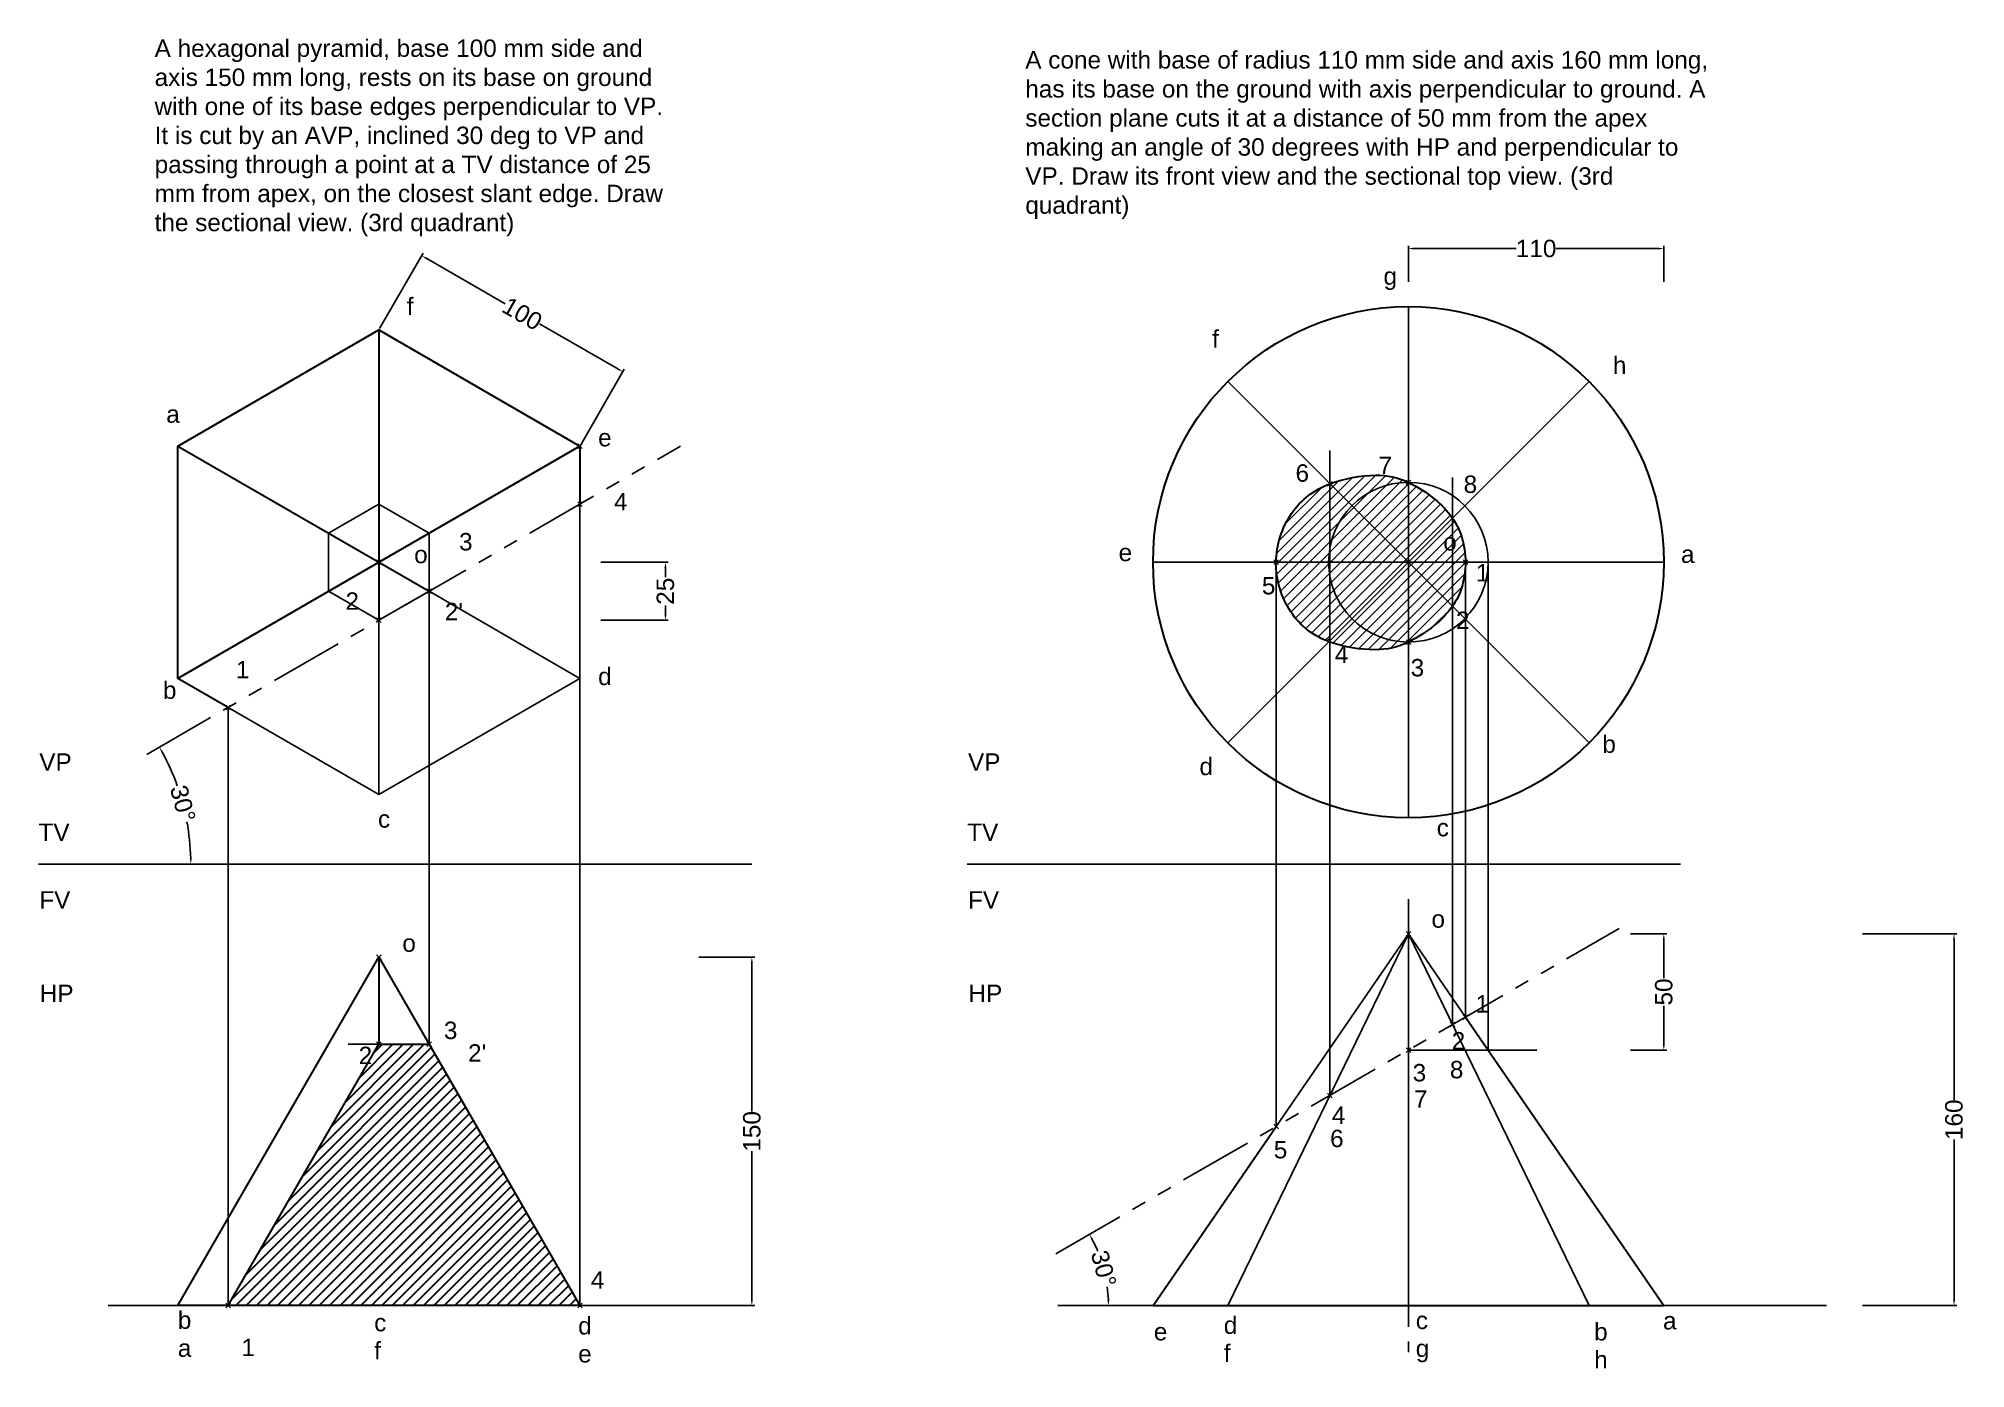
# Model space of a CAD drawing. Header units: millimetres. Extents: x 2350 to 3180, y 1483 to 2055.
import ezdxf

# ---------------------------------------------------------------- set-up
doc = ezdxf.new("R2010")
doc.units = ezdxf.units.MM
doc.header["$PDMODE"] = 3
doc.linetypes.add('CENTER', pattern=[50.8, 31.75, -6.35, 6.35, -6.35])
doc.linetypes.add('PHANTOM', pattern=[63.5, 31.75, -6.35, 6.35, -6.35, 6.35, -6.35])
doc.styles.get("Standard").update_dxf_attribs({"font": 'arial.ttf'})
doc.dimstyles.new('ISO-25', dxfattribs={"dimtxt": 7.5, "dimasz": 2.5, "dimexe": 1.25, "dimexo": 0.625, "dimtad": 0, "dimtxsty": 'Standard', "dimcen": 2.5, "dimadec": 0, "dimazin": 0, "dimtfac": 1, "dimtmove": 0, "dimatfit": 3, "dimfxl": 1, "dimarcsym": 0})

# ---------------------------------------------------------------- blocks, each defined once
blk = doc.blocks.new('*D1')
at = {"color": 0, "lineweight": -2, "transparency": 16777216}
for p, q in [((2496.92, 1930.54), (2515.67, 1963.02)), ((2517.21, 1960.69), (2550.94, 1941.21)), ((2599.48, 1913.19), (2565.74, 1932.67)), ((2583.52, 1880.54), (2602.27, 1913.02))]:
    blk.add_line(p, q, dxfattribs=at)
at = {"color": 0, "transparency": 16777216}
for points in [[(2517.42, 1961.05), (2517, 1960.33), (2515.04, 1961.94)], [(2599.69, 1913.55), (2599.27, 1912.83), (2601.64, 1911.94)]]:
    blk.add_solid(points, dxfattribs=at)
at = {"layer": 'Defpoints', "color": 0, "transparency": 16777216}
for p in [(2496.6, 1930), (2601.64, 1911.94), (2583.21, 1880)]:
    blk.add_point(p, dxfattribs=at)
at = {"color": 0, "transparency": 16777216, "insert": (2558.34, 1936.94), "char_height": 7.5, "attachment_point": 5, "rotation": 330}
blk.add_mtext('100', dxfattribs=at)
blk = doc.blocks.new('*D2')
at = {"color": 0, "lineweight": -2, "transparency": 16777216}
for p, q in [((2592.23, 1830), (2621.25, 1830)), ((2620, 1827.5), (2620, 1823.59)), ((2620, 1807.5), (2620, 1811.41)), ((2592.23, 1805), (2621.25, 1805))]:
    blk.add_line(p, q, dxfattribs=at)
at = {"color": 0, "transparency": 16777216}
for points in [[(2619.58, 1827.5), (2620.42, 1827.5), (2620, 1830)], [(2619.58, 1807.5), (2620.42, 1807.5), (2620, 1805)]]:
    blk.add_solid(points, dxfattribs=at)
at = {"layer": 'Defpoints', "color": 0, "transparency": 16777216}
for p in [(2591.6, 1830), (2620, 1830), (2591.6, 1805)]:
    blk.add_point(p, dxfattribs=at)
at = {"color": 0, "transparency": 16777216, "insert": (2620, 1817.5), "char_height": 7.5, "attachment_point": 5, "rotation": 90}
blk.add_mtext('25', dxfattribs=at)
blk = doc.blocks.new('*D3')
at = {"color": 0, "lineweight": -2, "transparency": 16777216}
for p, q in [((2634.35, 1660), (2658.48, 1660)), ((2657.23, 1657.5), (2657.23, 1593.54)), ((2657.23, 1512.5), (2657.23, 1576.46)), ((2634.35, 1510), (2658.48, 1510))]:
    blk.add_line(p, q, dxfattribs=at)
at = {"color": 0, "transparency": 16777216}
for points in [[(2656.81, 1657.5), (2657.64, 1657.5), (2657.23, 1660)], [(2656.81, 1512.5), (2657.64, 1512.5), (2657.23, 1510)]]:
    blk.add_solid(points, dxfattribs=at)
at = {"layer": 'Defpoints', "color": 0, "transparency": 16777216}
for p in [(2633.72, 1660), (2633.72, 1510), (2657.23, 1510)]:
    blk.add_point(p, dxfattribs=at)
at = {"color": 0, "transparency": 16777216, "insert": (2657.23, 1585), "char_height": 7.5, "attachment_point": 5, "rotation": 90}
blk.add_mtext('150', dxfattribs=at)
blk = doc.blocks.new('*D4')
at = {"color": 0, "lineweight": -2, "transparency": 16777216}
for start, end in [(19.53876, 28.57939), (1.42061, 10.46124)]:
    blk.add_arc((2314.74, 1700), 100.83, start, end, dxfattribs=at)
at = {"color": 0, "transparency": 16777216}
for points in [[(2402.92, 1748.03), (2403.65, 1748.44), (2402.06, 1750.42)], [(2415.96, 1702.5), (2415.12, 1702.49), (2415.57, 1700)]]:
    blk.add_solid(points, dxfattribs=at)
at = {"layer": 'Defpoints', "color": 0, "transparency": 16777216}
for p in [(2626.51, 1880), (2396.58, 1747.25), (2414.04, 1717.51), (2350, 1700), (2657.23, 1700)]:
    blk.add_point(p, dxfattribs=at)
at = {"color": 0, "transparency": 16777216, "insert": (2412.13, 1726.1), "char_height": 7.5, "attachment_point": 5, "rotation": 285}
blk.add_mtext('30°', dxfattribs=at)
blk = doc.blocks.new('*D5')
at = {"color": 0, "lineweight": -2, "transparency": 16777216}
for p, q in [((3135.62, 1670), (3176.25, 1670)), ((3175, 1667.5), (3175, 1598.54)), ((3175, 1512.5), (3175, 1581.46)), ((3135.62, 1510), (3176.25, 1510))]:
    blk.add_line(p, q, dxfattribs=at)
at = {"color": 0, "lineweight": 30, "transparency": 16777216}
for points in [[(3174.58, 1667.5), (3175.42, 1667.5), (3175, 1670)], [(3174.58, 1512.5), (3175.42, 1512.5), (3175, 1510)]]:
    blk.add_solid(points, dxfattribs=at)
at = {"layer": 'Defpoints', "color": 0, "lineweight": 30, "transparency": 16777216}
for p in [(3135, 1670), (3135, 1510), (3175, 1510)]:
    blk.add_point(p, dxfattribs=at)
at = {"color": 0, "transparency": 16777216, "insert": (3175, 1590), "char_height": 7.5, "attachment_point": 5, "rotation": 90}
blk.add_mtext('160', dxfattribs=at)
blk = doc.blocks.new('*D6')
at = {"color": 0, "lineweight": -2, "transparency": 16777216}
for p, q in [((3035.62, 1670), (3051.25, 1670)), ((3050, 1667.5), (3050, 1650.98)), ((3050, 1622.5), (3050, 1639.02)), ((3035.62, 1620), (3051.25, 1620))]:
    blk.add_line(p, q, dxfattribs=at)
at = {"color": 0, "lineweight": 30, "transparency": 16777216}
for points in [[(3049.58, 1667.5), (3050.42, 1667.5), (3050, 1670)], [(3049.58, 1622.5), (3050.42, 1622.5), (3050, 1620)]]:
    blk.add_solid(points, dxfattribs=at)
at = {"layer": 'Defpoints', "color": 0, "lineweight": 30, "transparency": 16777216}
for p in [(3035, 1670), (3035, 1620), (3050, 1620)]:
    blk.add_point(p, dxfattribs=at)
at = {"color": 0, "transparency": 16777216, "insert": (3050, 1645), "char_height": 7.5, "attachment_point": 5, "rotation": 90}
blk.add_mtext('50', dxfattribs=at)
blk = doc.blocks.new('*D7')
at = {"color": 0, "lineweight": -2, "transparency": 16777216}
for start, end in [(22.47355, 27.6649), (2.3351, 7.52645)]:
    blk.add_arc((2749.47, 1510), 61.35, start, end, dxfattribs=at)
at = {"color": 0, "lineweight": 30, "transparency": 16777216}
for points in [[(2803.44, 1538.28), (2804.17, 1538.68), (2802.6, 1540.67)], [(2811.19, 1512.51), (2810.35, 1512.49), (2810.82, 1510)]]:
    blk.add_solid(points, dxfattribs=at)
at = {"layer": 'Defpoints', "color": 0, "lineweight": 30, "transparency": 16777216}
for p in [(3030.74, 1672.39), (2788.15, 1532.33), (2809.89, 1520.65), (2789.08, 1510), (3120, 1510)]:
    blk.add_point(p, dxfattribs=at)
at = {"color": 0, "transparency": 16777216, "insert": (2808.73, 1525.88), "char_height": 7.5, "attachment_point": 5, "rotation": 285}
blk.add_mtext('30°', dxfattribs=at)
blk = doc.blocks.new('*D8')
at = {"color": 0, "lineweight": -2, "transparency": 16777216}
for p, q in [((2940, 1950.62), (2940, 1966.25)), ((2942.5, 1965), (2986.46, 1965)), ((3047.5, 1965), (3003.54, 1965)), ((3050, 1950.62), (3050, 1966.25))]:
    blk.add_line(p, q, dxfattribs=at)
at = {"color": 0, "lineweight": 30, "transparency": 16777216}
for points in [[(2942.5, 1965.42), (2942.5, 1964.58), (2940, 1965)], [(3047.5, 1965.42), (3047.5, 1964.58), (3050, 1965)]]:
    blk.add_solid(points, dxfattribs=at)
at = {"layer": 'Defpoints', "color": 0, "lineweight": 30, "transparency": 16777216}
for p in [(3050, 1965), (2940, 1950), (3050, 1950)]:
    blk.add_point(p, dxfattribs=at)
at = {"color": 0, "transparency": 16777216, "insert": (2995, 1965), "char_height": 7.5, "attachment_point": 5}
blk.add_mtext('110', dxfattribs=at)

msp = doc.modelspace()

# ---------------------------------------------------------------- hatches: boundary and pattern name
h = msp.add_hatch()
h.set_pattern_fill('ANSI31')
h.set_pattern_definition([(45, (-100, 0), (-2.245064, 2.245064), [])])
h.paths.add_polyline_path([(2906.209, 1863.791, 0.1552463), (2889.651, 1850.916, 0.1480427), (2883, 1830), (2905.625, 1830, -0.0461846), (2906.209, 1836.31)])
h.paths.add_polyline_path([(2915.693, 1854.307, 0.1513375), (2906.209, 1836.31), (2906.209, 1830), (2940, 1830)])
h.paths.add_polyline_path([(2906.209, 1823.69, -0.0461846), (2905.625, 1830), (2883, 1830), (2883, 1828.959, 0.1460064), (2889.39, 1808.584, 0.1581236), (2905.779, 1795.779), (2906.209, 1796.209)])
h.paths.add_polyline_path([(2906.209, 1823.69), (2906.209, 1796.209), (2915.693, 1805.693, -0.1513375)])
h.paths.add_polyline_path([(2940, 1830), (2906.209, 1830), (2906.209, 1823.69, 0.1513375), (2915.693, 1805.693)])
h.paths.add_polyline_path([(2915.693, 1854.307), (2906.209, 1863.791), (2906.209, 1836.31, -0.1513375)])
h.paths.add_polyline_path([(2940, 1864.375, 0.1179341), (2925.933, 1867.484, 0.0840991), (2906.209, 1863.791), (2915.693, 1854.307, -0.1989124)])
h.paths.add_polyline_path([(2940, 1864.375, 0.1989124), (2915.693, 1854.307), (2940, 1830)])
h.paths.add_polyline_path([(2958.98, 1848.98, 0.0663405), (2951.134, 1857.287, 0.0573663), (2940, 1864.375), (2940, 1830)])
h.paths.add_polyline_path([(2958.98, 1830), (2940, 1830), (2958.98, 1811.02)], flags=17)
h.paths.add_polyline_path([(2940, 1830), (2940, 1795.625, 0.0553228), (2951.225, 1802.835, 0.0655388), (2958.98, 1811.02)])
h.paths.add_polyline_path([(2940, 1830), (2915.693, 1805.693, 0.1989124), (2940, 1795.625)])
h.paths.add_polyline_path([(2915.693, 1805.693), (2906.209, 1796.209), (2906.209, 1795.625, 0.0842157), (2925.812, 1792.3, 0.1156191), (2940, 1795.625, -0.1989124)])
h.paths.add_polyline_path([(2964.608, 1830), (2958.98, 1830), (2958.98, 1811.02, 0.0850187), (2962.89, 1818.955, 0.0671029)])
h.paths.add_polyline_path([(2958.98, 1848.98), (2940, 1830), (2958.98, 1830)], flags=17)
h.paths.add_polyline_path([(2962.897, 1840.998, 0.0842147), (2958.98, 1848.98), (2958.98, 1830), (2964.608, 1830, 0.0671029)])
h.paths.add_polyline_path([(2906.404, 1784.673), (2915.981, 1784.673), (2915.981, 1795.923), (2906.404, 1795.923)], flags=9)
h.paths.add_polyline_path([(2953.58, 1833.458), (2962.247, 1833.458), (2962.247, 1841.976), (2953.58, 1841.976)], flags=9)
at = {"lineweight": 30}
h = msp.add_hatch(dxfattribs=at)
h.set_pattern_fill('ANSI31', color=256)
h.paths.add_polyline_path([(2518.253, 1622.5), (2496.603, 1622.5), (2431.651, 1510), (2583.205, 1510)])
h.paths.add_polyline_path([(2485.995, 1612.054), (2495.587, 1612.054), (2495.587, 1623.351), (2485.995, 1623.351)], flags=9)

# ---------------------------------------------------------------- linework, layer by layer
at = {"color": 4}
for p, q in [((2940, 1830), (2940, 1940)), ((2940, 1830), (2862.218, 1907.782)), ((2940, 1830), (3017.782, 1907.782)), ((2906.209, 1600.491), (2906.209, 1878.016)), ((2958.98, 1630.958), (2958.98, 1866.396)), ((2583.205, 1855), (2583.205, 1510)), ((2940, 1830), (2830, 1830)), ((2940, 1830), (2862.218, 1752.218)), ((2883, 1587.091), (2883, 1830)), ((2940, 1830), (3050, 1830)), ((2940, 1830), (2940, 1720)), ((2940, 1830), (3017.782, 1752.218)), ((2964.608, 1634.207), (2964.608, 1830)), ((2974.375, 1620), (2974.375, 1830)), ((2518.253, 1817.5), (2518.253, 1622.5)), ((2431.651, 1767.5), (2431.651, 1510)), ((2862.218, 1510), (2940, 1670)), ((3017.782, 1510), (2940, 1670)), ((2940, 1670), (2940, 1510)), ((2518.253, 1622.5), (2483.285, 1622.5)), ((2940, 1620), (2995.373, 1620))]:
    msp.add_line(p, q, dxfattribs=at)
at = {"lineweight": 30}
for p, q in [((2496.603, 1930), (2496.603, 1805)), ((2410, 1880), (2518.253, 1817.5)), ((2583.205, 1880), (2410, 1780)), ((2410, 1510), (2496.603, 1660)), ((2496.603, 1660), (2583.205, 1510)), ((2496.603, 1660), (2496.603, 1622.5)), ((2964.608, 1634.207), (3050, 1510)), ((2830, 1510), (2883, 1587.091)), ((2583.205, 1510), (2410, 1510))]:
    msp.add_line(p, q, dxfattribs=at)
at = {"color": 3, "linetype": 'PHANTOM'}
for p, q in [((2396.585, 1747.255), (2626.506, 1880)), ((2788.149, 1532.329), (3030.736, 1672.386))]:
    msp.add_line(p, q, dxfattribs=at)
for p, q in [((2583.179, 1780), (2583.179, 1855)), ((2940, 1830), (2940, 1830)), ((2940, 1830), (2940, 1830)), ((2940, 1830), (2940, 1830)), ((2940, 1830), (2940, 1830)), ((2940, 1830), (2940, 1830)), ((2518.227, 1817.5), (2583.179, 1780)), ((2496.576, 1805), (2496.576, 1730)), ((2496.576, 1730), (2583.179, 1780)), ((2431.625, 1767.5), (2496.576, 1730)), ((2350, 1700), (2657.227, 1700)), ((2750, 1700), (3057.227, 1700)), ((2380, 1510), (2657.227, 1510)), ((2789.076, 1510), (3120, 1510))]:
    msp.add_line(p, q)
at = {"color": 5, "linetype": 'CENTER'}
msp.add_line((2940, 1685), (2940, 1490), dxfattribs=at)
at = {"color": 7}
for p, q in [((2883, 1587.091), (2940, 1670)), ((2940, 1670), (2964.608, 1634.207))]:
    msp.add_line(p, q, dxfattribs=at)
at = {"color": 7, "lineweight": 30}
msp.add_line((2830, 1510), (3050, 1510), dxfattribs=at)
at = {"lineweight": 30}
for points in [[(2431.651, 1767.5), (2410, 1780), (2410, 1880), (2496.603, 1930), (2583.205, 1880), (2583.205, 1855)], [(2431.651, 1510), (2496.603, 1622.5), (2518.253, 1622.5), (2583.205, 1510), (2431.651, 1510)]]:
    msp.add_lwpolyline(points, dxfattribs=at)
at = {"color": 7, "lineweight": 30}
msp.add_lwpolyline([(2964.608, 1830, -0.0671029), (2962.89, 1818.955, -0.0850187), (2958.98, 1811.02, -0.0655388), (2951.225, 1802.835, -0.0553228), (2940, 1795.625, -0.1156191), (2925.812, 1792.3, -0.0842157), (2906.209, 1795.625, -0.1616003), (2889.39, 1808.584, -0.1531314), (2883, 1830, -0.1480427), (2889.651, 1850.916, -0.1552463), (2906.209, 1863.791, -0.0840991), (2925.933, 1867.484, -0.1179341), (2940, 1864.375, -0.0573663), (2951.134, 1857.287, -0.0663405), (2958.98, 1848.98, -0.0842147), (2962.897, 1840.998, -0.0671029), (2964.608, 1830)], format="xyb", dxfattribs=at)
at = {"color": 4}
msp.add_lwpolyline([(2474.952, 1842.5), (2474.952, 1817.5), (2496.603, 1805), (2518.253, 1817.5), (2518.253, 1842.5), (2496.603, 1855)], close=True, dxfattribs=at)
at = {"lineweight": 30}
msp.add_circle((2940, 1830), 110, dxfattribs=at)
at = {"color": 4}
msp.add_circle((2940, 1830), 34.375, dxfattribs=at)
for p in [(2583.205, 1880), (2583.205, 1855), (2496.603, 1830), (2940, 1830), (2518.253, 1817.5), (2496.603, 1805), (2431.651, 1767.5), (2496.603, 1660), (2964.608, 1634.207), (2958.98, 1630.958), (2518.253, 1622.5), (2940, 1620), (2906.209, 1600.491), (2883, 1587.091), (2431.651, 1510), (2583.205, 1510)]:
    msp.add_point(p)
at = {"color": 7}
for p in [(2906.209, 1863.791), (2940, 1864.375), (2958.98, 1848.98), (2883, 1830), (2964.608, 1830), (2958.98, 1811.02), (2906.209, 1796.209), (2940, 1795.625), (2940, 1670), (2496.603, 1622.5)]:
    msp.add_point(p, dxfattribs=at)

# ---------------------------------------------------------------- texts
for s, p in [('g', (2929.287, 1949.408)), ('f', (2508.599, 1936.367)), ('f', (2855.425, 1922.409)), ('h', (3028.07, 1911.009)), ('a', (2405, 1890)), ('e', (2591.004, 1879.863)), ('4', (2597.848, 1852.28)), ('3', (2531.124, 1835.058)), ('o', (2511.775, 1829.566)), ('e', (2815.182, 1830.442)), ('o', (2955, 1835)), ('a', (3057.404, 1829.685)), ('2', (2482.193, 1809.502)), ('1', (2435, 1780)), ('d', (2591.004, 1777.08)), ('b', (2403.573, 1771.161)), ('b', (3023.535, 1747.931)), ('VP', (2350.323, 1740.227)), ('VP', (2750.323, 1740.227)), ('d', (2849.994, 1738.348)), ('c', (2496.211, 1715.734)), ('TV', (2350, 1710)), ('TV', (2750, 1710)), ('c', (2952.2, 1711.995)), ('FV', (2350.323, 1680.886)), ('FV', (2750.323, 1680.886)), ('o', (2949.93, 1672.669)), ('o', (2506.678, 1662.293)), ('HP', (2350.531, 1640.653)), ('HP', (2750.531, 1640.653)), ('1', (2968.922, 1636.15)), ('3', (2524.578, 1624.723)), ('2', (2958.654, 1620.247)), ('3', (2941.828, 1606.502)), ('8', (2957.851, 1607.838)), ('7', (2942.394, 1595.162)), ('4', (2907.037, 1588.206)), ('6', (2906.259, 1578.204)), ('5', (2882.012, 1573.367)), ('4', (2587.848, 1517.28)), ('b', (2410, 1500)), ('c', (2494.567, 1498.925)), ('d', (2582.418, 1497.575)), ('d', (2860.502, 1497.84)), ('c', (2943.174, 1499.898)), ('b', (3020, 1495)), ('a', (3049.652, 1499.752)), ('1', (2437.405, 1488.236)), ('f', (2494.567, 1486.877)), ('e', (2830.353, 1495.036)), ('a', (2410, 1487.952)), ('e', (2582.418, 1485.527)), ('f', (2860.502, 1485.792)), ('g', (2943.174, 1487.85)), ('h', (3020, 1482.952))]:
    msp.add_text(s, height=7.5).set_placement(p)
for s, p in [('6', (2891.384, 1864.633)), ('7', (2927.149, 1867.921)), ('8', (2963.79, 1859.81)), ('1', (2969.027, 1821.695)), ('5', (2876.903, 1816.143)), ('2', (2960.499, 1801.236)), ('4', (2908.279, 1786.548)), ('3', (2940.971, 1780.849)), ('2', (2487.878, 1613.937))]:
    msp.add_text(s, height=7.5, dxfattribs=at).set_placement(p)
at = {"color": 4}
for p in [(2525, 1805), (2535, 1615)]:
    msp.add_text("2'", height=7.5, dxfattribs=at).set_placement(p)
at = {"color": 7, "lineweight": 30, "char_height": 7.5, "attachment_point": 1}
for s, width, insert in [('A hexagonal pyramid, base 100 mm side and axis 150 mm long, rests on its base on ground with one of its base edges perpendicular to VP. It is cut by an AVP, inclined 30 deg to VP and passing through a point at a TV distance of 25 mm from apex, on the closest slant edge. Draw the sectional view. (3rd quadrant)', 225, (2400, 2055)), ('A cone with base of radius 110 mm side and axis 160 mm long, has its base on the ground with axis perpendicular to ground. A {\\H1.138x; }section plane cuts it at a distance of 50 mm from the apex {\\H1.1031x; }making an angle of 30 degrees with HP and perpendicular to {\\H1.1206x; }VP. Draw its front view and the sectional top view. (3rd {\\H1.1148x; }quadrant){\\H1.1167x; }', 295, (2775, 2050))]:
    msp.add_mtext_dynamic_manual_height_columns(s, width=width, gutter_width=37.5, heights=[0], dxfattribs=dict(at, insert=insert))

# ---------------------------------------------------------------- dimensions: what is measured, and where the dimension line sits
dim = msp.add_linear_dim(base=(3050, 1965), p1=(2940, 1950), p2=(3050, 1950), dimstyle='ISO-25')
dim.commit()
dim.dimension.update_dxf_attribs({"geometry": '*D8', "text_midpoint": (2995, 1965)})
for p1, p2, distance, picture, middle in [((2496.603, 1930), (2583.205, 1880), 36.878, '*D1', (2558.343, 1936.937)), ((2591.603, 1805), (2591.603, 1830), -28.397, '*D2', (2620, 1817.5)), ((2633.722, 1660), (2633.722, 1510), 23.505, '*D3', (2657.227, 1585))]:
    dim = msp.add_aligned_dim(p1=p1, p2=p2, distance=distance, dimstyle='ISO-25')
    dim.commit()
    dim.dimension.update_dxf_attribs({"geometry": picture, "text_midpoint": middle})
for base, line1, line2, picture, middle in [((2414.038, 1717.509), ((2350, 1700), (2657.227, 1700)), ((2396.585, 1747.255), (2626.506, 1880)), '*D4', (2412.134, 1726.097)), ((2809.889, 1520.653), ((2788.149, 1532.329), (3030.736, 1672.386)), ((2789.076, 1510), (3120, 1510)), '*D7', (2808.73, 1525.878))]:
    dim = msp.add_angular_dim_2l(base=base, line1=line1, line2=line2, dimstyle='ISO-25')
    dim.commit()
    dim.dimension.update_dxf_attribs({"geometry": picture, "text_midpoint": middle})
for base, p1, p2, picture, middle in [((3050, 1620), (3035, 1670), (3035, 1620), '*D6', (3050, 1645)), ((3175, 1510), (3135, 1670), (3135, 1510), '*D5', (3175, 1590))]:
    dim = msp.add_linear_dim(base=base, p1=p1, p2=p2, angle=90, dimstyle='ISO-25')
    dim.commit()
    dim.dimension.update_dxf_attribs({"geometry": picture, "text_midpoint": middle})

doc.saveas('drawing.dxf')
